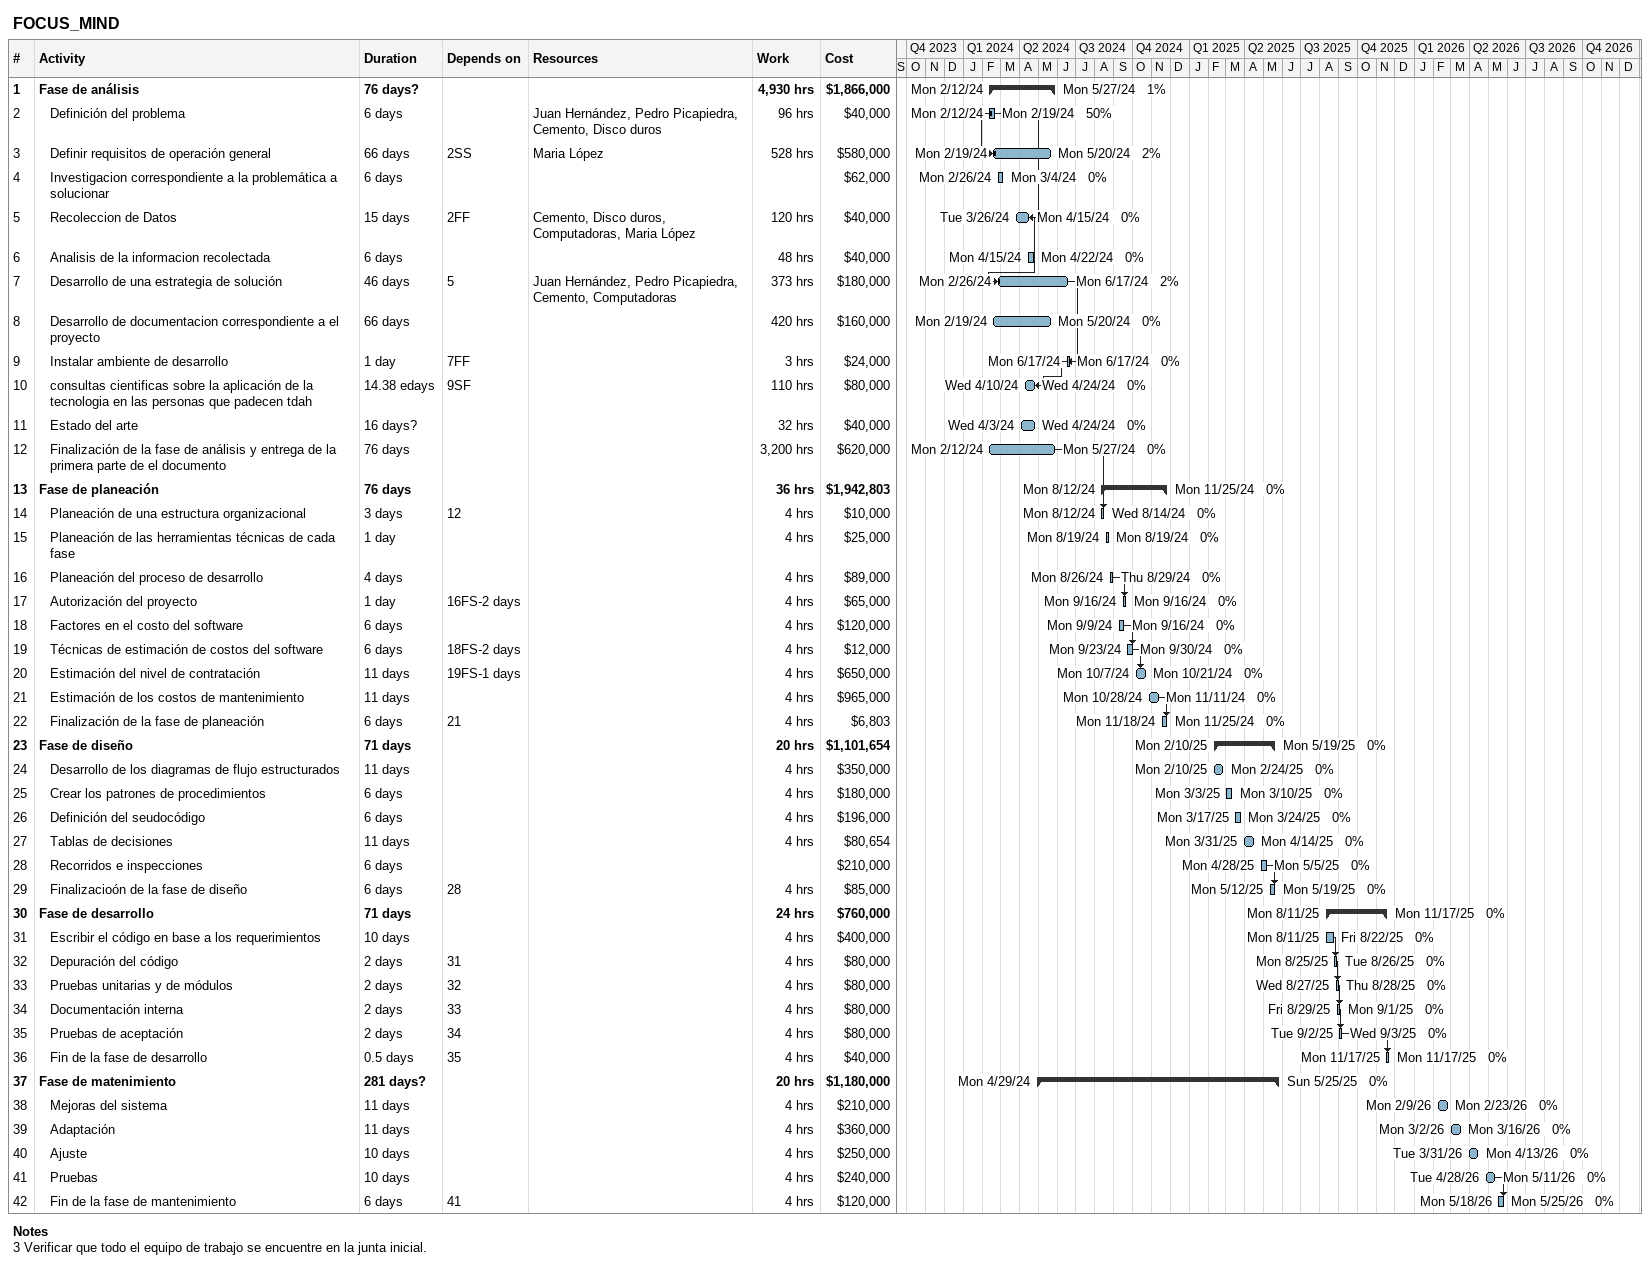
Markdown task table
FOCUS_MIND

| ID | Level | Task | Duration | Start | Finish | Predecessors | Resources | % complete | Work (h) | Cost ($) |
|---|---|---|---|---|---|---|---|---|---|---|
| 1 | 1 | **Fase de análisis** | 76d? | 2024-02-12 | 2024-05-27 |  |  | 1 | 4930 | 1866000 |
| 2 | 2 | Definición del problema | 6d | 2024-02-12 | 2024-02-19 |  | Juan Hernández, Pedro Picapiedra, Cemento, Disco duros | 50 | 96 | 40000 |
| 3 | 2 | Definir requisitos de operación general | 66d | 2024-02-19 | 2024-05-20 | 2SS | Maria López | 2 | 528 | 580000 |
| 4 | 2 | Investigacion correspondiente a la problemática a solucionar | 6d | 2024-02-26 | 2024-03-04 |  |  | 0 |  | 62000 |
| 5 | 2 | Recoleccion de Datos | 15d | 2024-03-26 | 2024-04-15 | 2FF | Cemento, Disco duros, Computadoras, Maria López | 0 | 120 | 40000 |
| 6 | 2 | Analisis de la informacion recolectada | 6d | 2024-04-15 | 2024-04-22 |  |  | 0 | 48 | 40000 |
| 7 | 2 | Desarrollo de una estrategia de solución | 46d | 2024-02-26 | 2024-06-17 | 5 | Juan Hernández, Pedro Picapiedra, Cemento, Computadoras | 2 | 373 | 180000 |
| 8 | 2 | Desarrollo de documentacion correspondiente a el proyecto | 66d | 2024-02-19 | 2024-05-20 |  |  | 0 | 420 | 160000 |
| 9 | 2 | Instalar ambiente de desarrollo | 1d | 2024-06-17 | 2024-06-17 | 7FF |  | 0 | 3 | 24000 |
| 10 | 2 | consultas cientificas sobre la aplicación de la tecnologia en las personas que padecen tdah | 14.38ed | 2024-04-10 | 2024-04-24 | 9SF |  | 0 | 110 | 80000 |
| 11 | 2 | Estado del arte | 16d? | 2024-04-03 | 2024-04-24 |  |  | 0 | 32 | 40000 |
| 12 | 2 | Finalización de la fase de análisis y entrega de la primera parte de el documento | 76d | 2024-02-12 | 2024-05-27 |  |  | 0 | 3200 | 620000 |
| 13 | 1 | **Fase de planeación** | 76d | 2024-08-12 | 2024-11-25 |  |  | 0 | 36 | 1942803 |
| 14 | 2 | Planeación de una estructura organizacional | 3d | 2024-08-12 | 2024-08-14 | 12 |  | 0 | 4 | 10000 |
| 15 | 2 | Planeación de las herramientas técnicas de cada fase | 1d | 2024-08-19 | 2024-08-19 |  |  | 0 | 4 | 25000 |
| 16 | 2 | Planeación del proceso de desarrollo | 4d | 2024-08-26 | 2024-08-29 |  |  | 0 | 4 | 89000 |
| 17 | 2 | Autorización del proyecto | 1d | 2024-09-16 | 2024-09-16 | 16FS-2d |  | 0 | 4 | 65000 |
| 18 | 2 | Factores en el costo del software | 6d | 2024-09-09 | 2024-09-16 |  |  | 0 | 4 | 120000 |
| 19 | 2 | Técnicas de estimación de costos del software | 6d | 2024-09-23 | 2024-09-30 | 18FS-2d |  | 0 | 4 | 12000 |
| 20 | 2 | Estimación del nivel de contratación | 11d | 2024-10-07 | 2024-10-21 | 19FS-1d |  | 0 | 4 | 650000 |
| 21 | 2 | Estimación de los costos de mantenimiento | 11d | 2024-10-28 | 2024-11-11 |  |  | 0 | 4 | 965000 |
| 22 | 2 | Finalización de la fase de planeación | 6d | 2024-11-18 | 2024-11-25 | 21 |  | 0 | 4 | 6803 |
| 23 | 1 | **Fase de diseño** | 71d | 2025-02-10 | 2025-05-19 |  |  | 0 | 20 | 1101654 |
| 24 | 2 | Desarrollo de los diagramas de flujo estructurados | 11d | 2025-02-10 | 2025-02-24 |  |  | 0 | 4 | 350000 |
| 25 | 2 | Crear los patrones de procedimientos | 6d | 2025-03-03 | 2025-03-10 |  |  | 0 | 4 | 180000 |
| 26 | 2 | Definición del seudocódigo | 6d | 2025-03-17 | 2025-03-24 |  |  | 0 | 4 | 196000 |
| 27 | 2 | Tablas de decisiones | 11d | 2025-03-31 | 2025-04-14 |  |  | 0 | 4 | 80654 |
| 28 | 2 | Recorridos e inspecciones | 6d | 2025-04-28 | 2025-05-05 |  |  | 0 |  | 210000 |
| 29 | 2 | Finalizacioón de la fase de diseño | 6d | 2025-05-12 | 2025-05-19 | 28 |  | 0 | 4 | 85000 |
| 30 | 1 | **Fase de desarrollo** | 71d | 2025-08-11 | 2025-11-17 |  |  | 0 | 24 | 760000 |
| 31 | 2 | Escribir el código en base a los requerimientos | 10d | 2025-08-11 | 2025-08-22 |  |  | 0 | 4 | 400000 |
| 32 | 2 | Depuración del código | 2d | 2025-08-25 | 2025-08-26 | 31 |  | 0 | 4 | 80000 |
| 33 | 2 | Pruebas unitarias y de módulos | 2d | 2025-08-27 | 2025-08-28 | 32 |  | 0 | 4 | 80000 |
| 34 | 2 | Documentación interna | 2d | 2025-08-29 | 2025-09-01 | 33 |  | 0 | 4 | 80000 |
| 35 | 2 | Pruebas de aceptación | 2d | 2025-09-02 | 2025-09-03 | 34 |  | 0 | 4 | 80000 |
| 36 | 2 | Fin de la fase de desarrollo | 0.5d | 2025-11-17 | 2025-11-17 | 35 |  | 0 | 4 | 40000 |
| 37 | 1 | **Fase de matenimiento** | 281d? | 2024-04-29 | 2025-05-25 |  |  | 0 | 20 | 1180000 |
| 38 | 2 | Mejoras del sistema | 11d | 2026-02-09 | 2026-02-23 |  |  | 0 | 4 | 210000 |
| 39 | 2 | Adaptación | 11d | 2026-03-02 | 2026-03-16 |  |  | 0 | 4 | 360000 |
| 40 | 2 | Ajuste | 10d | 2026-03-31 | 2026-04-13 |  |  | 0 | 4 | 250000 |
| 41 | 2 | Pruebas | 10d | 2026-04-28 | 2026-05-11 |  |  | 0 | 4 | 240000 |
| 42 | 2 | Fin de la fase de mantenimiento | 6d | 2026-05-18 | 2026-05-25 | 41 |  | 0 | 4 | 120000 |

Notes
- 3: Verificar que todo el equipo de trabajo se encuentre en la junta inicial.
